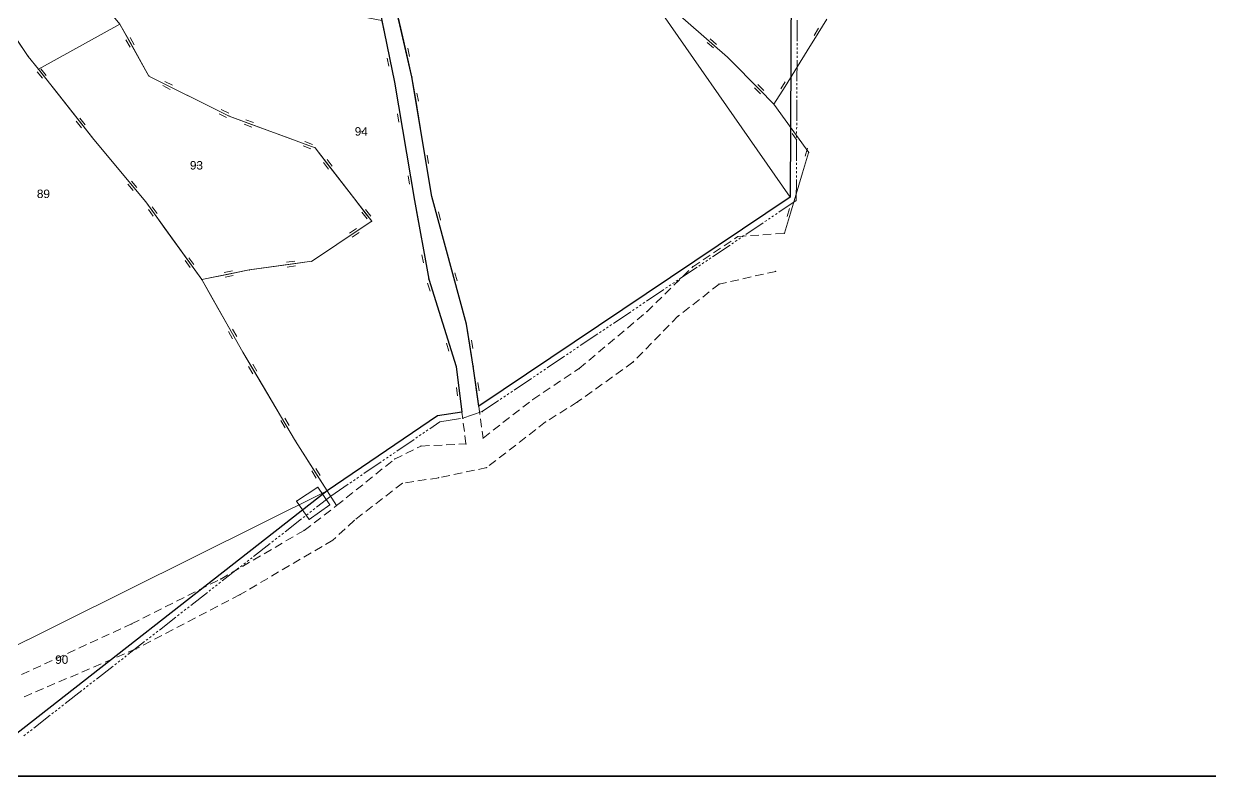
# Model space of a CAD drawing. Header units: millimetres. Extents: x 614452 to 616952, y 4151662 to 4153442.
# Drawn here: x 615602.4 to 615885.1, y 4151662.5 to 4151841.9 of the extents above; entities that cross this region are included whole.
import ezdxf
from ezdxf.xclip import XClip

# ---------------------------------------------------------------- set-up
doc = ezdxf.new("R2010")
doc.units = ezdxf.units.MM
doc.header["$XCLIPFRAME"] = 2
for name, color, linetype, lineweight in [('01_UYGALAN_TARAMA', 26, 'Continuous', 20), ('02_ADA_ALN_YENI', 7, 'Continuous', 30), ('03_PARSEL_ALN_ESKI', 18, 'Continuous', 0), ('03_PARSEL_ALN_YENI', 171, 'Continuous', 0), ('03_PARSEL_NO_ESKI', 5, 'Continuous', 0), ('03_PARSEL_SNR_YENI', 5, 'Continuous', 0), ('04_YAPI_SNR_TSCLSZ', 77, 'Continuous', 0), ('06_DETAY_SNR_KROKI', 4, 'Continuous', 0), ('06_DETAY_SNR_PAFTA', 26, 'Continuous', 0), ('07_SNRTIP_GECERLI', 30, 'Continuous', 0), ('07_SNRTIP_SABIT', 18, 'Continuous', 0), ('NOKTA_DETAY_YENI', 171, 'Continuous', 0), ('NOKTA_PARSEL_ESKI', 6, 'Continuous', 0), ('NOKTA_PARSEL_YENI', 30, 'Continuous', 0), ('NOKTA_YAPI_TSCLSIZ', 77, 'Continuous', 0)]:
    doc.layers.add(name, color=color, linetype=linetype, lineweight=lineweight)
doc.layers.add('ANTET', color=7, linetype='Continuous')
doc.styles.get("Standard").update_dxf_attribs({"font": 'Arial'})

# ---------------------------------------------------------------- blocks, each defined once
blk = doc.blocks.new('fggg')
at = {"layer": '01_UYGALAN_TARAMA', "color": 252}
for p, q in [((615786.65, 4151837.74, 0.95), (615786.67, 4151842.74, 0.95)), ((615786.64, 4151836.74, 0.95), (615786.64, 4151837.24, 0.95)), ((615786.62, 4151833.74, 0.95), (615786.63, 4151834.24, 0.95)), ((615786.63, 4151835.74, 0.95), (615786.64, 4151836.24, 0.95)), ((615786.63, 4151834.74, 0.95), (615786.63, 4151835.24, 0.95)), ((615786.59, 4151828.24, 0.95), (615786.62, 4151833.24, 0.95)), ((615786.58, 4151826.24, 0.95), (615786.59, 4151826.74, 0.95)), ((615786.58, 4151825.24, 0.95), (615786.58, 4151825.74, 0.95)), ((615786.59, 4151827.24, 0.95), (615786.59, 4151827.74, 0.95)), ((615786.54, 4151818.74, 0.95), (615786.57, 4151823.74, 0.95)), ((615786.57, 4151824.24, 0.95), (615786.58, 4151824.74, 0.95)), ((615786.53, 4151816.74, 0.95), (615786.54, 4151817.24, 0.95)), ((615786.54, 4151817.74, 0.95), (615786.54, 4151818.24, 0.95)), ((615786.49, 4151809.24, 0.95), (615786.52, 4151814.24, 0.95)), ((615786.52, 4151814.74, 0.95), (615786.52, 4151815.24, 0.95)), ((615786.53, 4151815.74, 0.95), (615786.53, 4151816.24, 0.95)), ((615786.49, 4151808.24, 0.95), (615786.49, 4151808.74, 0.95)), ((615786.47, 4151805.24, 0.95), (615786.47, 4151805.74, 0.95)), ((615786.48, 4151807.24, 0.95), (615786.48, 4151807.74, 0.95)), ((615786.48, 4151806.24, 0.95), (615786.48, 4151806.74, 0.95)), ((615786.44, 4151799.74, 0.95), (615786.47, 4151804.74, 0.95)), ((615786.44, 4151799.74, 0.95), (615782.29, 4151796.95, 0.95)), ((615778.56, 4151794.44, 0.95), (615774.41, 4151791.65, 0.95)), ((615779.39, 4151795, 0.95), (615778.97, 4151794.72, 0.95)), ((615780.22, 4151795.56, 0.95), (615779.8, 4151795.28, 0.95)), ((615781.05, 4151796.12, 0.95), (615780.63, 4151795.84, 0.95)), ((615781.88, 4151796.68, 0.95), (615781.46, 4151796.4, 0.95)), ((615773.99, 4151791.38, 0.95), (615773.58, 4151791.1, 0.95)), ((615770.67, 4151789.14, 0.95), (615766.52, 4151786.36, 0.95)), ((615771.5, 4151789.7, 0.95), (615771.09, 4151789.42, 0.95)), ((615772.33, 4151790.26, 0.95), (615771.92, 4151789.98, 0.95)), ((615773.16, 4151790.82, 0.95), (615772.75, 4151790.54, 0.95)), ((615766.11, 4151786.08, 0.95), (615765.69, 4151785.8, 0.95)), ((615762.79, 4151783.85, 0.95), (615758.64, 4151781.06, 0.95)), ((615763.62, 4151784.4, 0.95), (615763.2, 4151784.12, 0.95)), ((615764.45, 4151784.96, 0.95), (615764.03, 4151784.68, 0.95)), ((615765.28, 4151785.52, 0.95), (615764.86, 4151785.24, 0.95)), ((615757.39, 4151780.22, 0.95), (615756.98, 4151779.94, 0.95)), ((615758.22, 4151780.78, 0.95), (615757.81, 4151780.5, 0.95)), ((615754.9, 4151778.55, 0.95), (615750.75, 4151775.76, 0.95)), ((615755.73, 4151779.1, 0.95), (615755.32, 4151778.82, 0.95)), ((615756.56, 4151779.66, 0.95), (615756.15, 4151779.38, 0.95)), ((615749.51, 4151774.92, 0.95), (615749.09, 4151774.64, 0.95)), ((615750.34, 4151775.48, 0.95), (615749.92, 4151775.2, 0.95)), ((615747.02, 4151773.25, 0.95), (615742.87, 4151770.46, 0.95)), ((615747.85, 4151773.8, 0.95), (615747.43, 4151773.53, 0.95)), ((615748.68, 4151774.36, 0.95), (615748.26, 4151774.08, 0.95)), ((615740.79, 4151769.06, 0.95), (615740.38, 4151768.78, 0.95)), ((615741.62, 4151769.62, 0.95), (615741.21, 4151769.34, 0.95)), ((615742.45, 4151770.18, 0.95), (615742.04, 4151769.9, 0.95)), ((615739.13, 4151767.95, 0.95), (615734.98, 4151765.16, 0.95)), ((615739.96, 4151768.5, 0.95), (615739.55, 4151768.23, 0.95)), ((615732.08, 4151763.21, 0.95), (615731.66, 4151762.93, 0.95)), ((615732.91, 4151763.76, 0.95), (615732.49, 4151763.48, 0.95)), ((615733.74, 4151764.32, 0.95), (615733.32, 4151764.04, 0.95)), ((615734.57, 4151764.88, 0.95), (615734.15, 4151764.6, 0.95)), ((615731.25, 4151762.65, 0.95), (615727.1, 4151759.86, 0.95)), ((615724.2, 4151757.91, 0.95), (615723.78, 4151757.63, 0.95)), ((615725.03, 4151758.46, 0.95), (615724.61, 4151758.18, 0.95)), ((615725.85, 4151759.02, 0.95), (615725.44, 4151758.74, 0.95)), ((615726.68, 4151759.58, 0.95), (615726.27, 4151759.3, 0.95)), ((615723.37, 4151757.35, 0.95), (615719.22, 4151754.56, 0.95)), ((615715.48, 4151752.05, 0.95), (615711.62, 4151749.45, 0.95)), ((615716.31, 4151752.61, 0.95), (615715.9, 4151752.33, 0.95)), ((615717.14, 4151753.16, 0.95), (615716.73, 4151752.89, 0.95)), ((615717.97, 4151753.72, 0.95), (615717.56, 4151753.44, 0.95)), ((615718.8, 4151754.28, 0.95), (615718.39, 4151754, 0.95)), ((615707, 4151747.83, 0.95), (615711.62, 4151749.45, 0.95)), ((615699.1, 4151745.35, 0.95), (615701.51, 4151747, 0.95)), ((615701.51, 4151747, 0.95), (615706.46, 4151747.75, 0.95)), ((615706.95, 4151747.82, 0.95), (615707, 4151747.83, 0.95)), ((615695.79, 4151743.1, 0.95), (615696.21, 4151743.38, 0.95)), ((615696.62, 4151743.66, 0.95), (615697.03, 4151743.95, 0.95)), ((615697.44, 4151744.23, 0.95), (615697.86, 4151744.51, 0.95)), ((615698.27, 4151744.79, 0.95), (615698.68, 4151745.07, 0.95)), ((615691.25, 4151740, 0.95), (615695.38, 4151742.82, 0.95)), ((615687.94, 4151737.75, 0.95), (615688.36, 4151738.03, 0.95)), ((615688.77, 4151738.31, 0.95), (615689.18, 4151738.59, 0.95)), ((615689.6, 4151738.87, 0.95), (615690.01, 4151739.16, 0.95)), ((615690.42, 4151739.44, 0.95), (615690.84, 4151739.72, 0.95)), ((615683.4, 4151734.65, 0.95), (615687.53, 4151737.47, 0.95)), ((615675.55, 4151729.3, 0.95), (615679.68, 4151732.11, 0.95)), ((615680.09, 4151732.4, 0.95), (615680.51, 4151732.68, 0.95)), ((615680.92, 4151732.96, 0.95), (615681.33, 4151733.24, 0.95)), ((615681.75, 4151733.52, 0.95), (615682.16, 4151733.8, 0.95)), ((615682.57, 4151734.09, 0.95), (615682.99, 4151734.37, 0.95)), ((615672.12, 4151726.62, 0.95), (615675.55, 4151729.3, 0.95)), ((615664.64, 4151720.77, 0.95), (615668.58, 4151723.85, 0.95)), ((615668.97, 4151724.16, 0.95), (615669.36, 4151724.46, 0.95)), ((615669.76, 4151724.77, 0.95), (615670.15, 4151725.08, 0.95)), ((615670.55, 4151725.39, 0.95), (615670.94, 4151725.69, 0.95)), ((615671.33, 4151726, 0.95), (615671.73, 4151726.31, 0.95)), ((615657.15, 4151714.92, 0.95), (615661.09, 4151718, 0.95)), ((615661.48, 4151718.31, 0.95), (615661.88, 4151718.61, 0.95)), ((615662.27, 4151718.92, 0.95), (615662.67, 4151719.23, 0.95)), ((615663.06, 4151719.54, 0.95), (615663.45, 4151719.85, 0.95)), ((615663.85, 4151720.15, 0.95), (615664.24, 4151720.46, 0.95)), ((615654, 4151712.46, 0.95), (615654.39, 4151712.77, 0.95)), ((615654.79, 4151713.07, 0.95), (615655.18, 4151713.38, 0.95)), ((615655.57, 4151713.69, 0.95), (615655.97, 4151714, 0.95)), ((615656.36, 4151714.31, 0.95), (615656.76, 4151714.61, 0.95)), ((615649.66, 4151709.07, 0.95), (615653.6, 4151712.15, 0.95)), ((615646.51, 4151706.61, 0.95), (615646.9, 4151706.92, 0.95)), ((615647.3, 4151707.23, 0.95), (615647.69, 4151707.53, 0.95)), ((615648.09, 4151707.84, 0.95), (615648.48, 4151708.15, 0.95)), ((615648.87, 4151708.46, 0.95), (615649.27, 4151708.76, 0.95)), ((615642.18, 4151703.22, 0.95), (615646.12, 4151706.3, 0.95)), ((615639.02, 4151700.76, 0.95), (615639.42, 4151701.07, 0.95)), ((615639.81, 4151701.38, 0.95), (615640.21, 4151701.68, 0.95)), ((615640.6, 4151701.99, 0.95), (615640.99, 4151702.3, 0.95)), ((615641.39, 4151702.61, 0.95), (615641.78, 4151702.92, 0.95)), ((615634.69, 4151697.37, 0.95), (615638.63, 4151700.45, 0.95)), ((615632.33, 4151695.53, 0.95), (615632.72, 4151695.84, 0.95)), ((615633.11, 4151696.14, 0.95), (615633.51, 4151696.45, 0.95)), ((615633.9, 4151696.76, 0.95), (615634.3, 4151697.07, 0.95)), ((615627.2, 4151691.53, 0.95), (615631.14, 4151694.6, 0.95)), ((615631.54, 4151694.91, 0.95), (615631.93, 4151695.22, 0.95)), ((615624.84, 4151689.68, 0.95), (615625.23, 4151689.99, 0.95)), ((615625.63, 4151690.29, 0.95), (615626.02, 4151690.6, 0.95)), ((615626.42, 4151690.91, 0.95), (615626.81, 4151691.22, 0.95)), ((615619.72, 4151685.68, 0.95), (615623.66, 4151688.76, 0.95)), ((615624.05, 4151689.06, 0.95), (615624.45, 4151689.37, 0.95)), ((615617.35, 4151683.83, 0.95), (615617.75, 4151684.14, 0.95)), ((615618.14, 4151684.45, 0.95), (615618.54, 4151684.75, 0.95)), ((615618.93, 4151685.06, 0.95), (615619.32, 4151685.37, 0.95)), ((615612.23, 4151679.83, 0.95), (615616.17, 4151682.91, 0.95)), ((615616.57, 4151683.22, 0.95), (615616.96, 4151683.52, 0.95)), ((615609.87, 4151677.98, 0.95), (615610.26, 4151678.29, 0.95)), ((615610.66, 4151678.6, 0.95), (615611.05, 4151678.91, 0.95)), ((615611.44, 4151679.21, 0.95), (615611.84, 4151679.52, 0.95)), ((615604.75, 4151673.98, 0.95), (615608.69, 4151677.06, 0.95)), ((615609.08, 4151677.37, 0.95), (615609.47, 4151677.67, 0.95)), ((615603.17, 4151672.75, 0.95), (615603.56, 4151673.06, 0.95)), ((615603.96, 4151673.36, 0.95), (615604.35, 4151673.67, 0.95)), ((615602.38, 4151672.13, 0.95), (615602.78, 4151672.44, 0.95))]:
    blk.add_line(p, q, dxfattribs=at)
for p in [(615711.62, 4151749.45, 672.35), (615711.62, 4151749.45, 672.35), (615707, 4151747.83, 222.19)]:
    blk.add_point(p, dxfattribs=at)
at = {"layer": '02_ADA_ALN_YENI', "color": 252}
for points in [[(615917.36, 4151860.66, 0), (615853.07, 4151843.68, 0), (615789.58, 4151931.41, 0), (615785.58, 4151918.89, 0), (615784.95, 4151800.55, 0), (615710.78, 4151750.7, 0), (615709.48, 4151760.25, 0), (615707.85, 4151770.31, 0), (615699.58, 4151800.73, 0), (615694.86, 4151829.23, 0), (615689.04, 4151854.44, 0), (615677.42, 4151873.53, 0), (615657.24, 4151890.23, 0), (615637.36, 4151901.9, 0), (615611.1, 4151916.97, 0), (615580.8, 4151949.89, 0)], [(615595.98, 4151917.09, 0), (615612.47, 4151911.24, 0), (615623.9, 4151900.72, 0), (615634.28, 4151899.79, 0), (615651.92, 4151888.11, 0), (615670.23, 4151870.16, 0), (615678.48, 4151862.19, 0), (615686.44, 4151848.75, 0), (615687.69, 4151842.7, 0), (615690.73, 4151827.93, 0), (615695.48, 4151799.79, 0), (615698.87, 4151781.02, 0), (615705.42, 4151760.16, 0), (615706.78, 4151749.31, 0), (615700.95, 4151748.43, 0), (615674.67, 4151730.51, 0), (615589.68, 4151664.12, 0)]]:
    blk.add_polyline3d(points, dxfattribs=at)
at = {"layer": '03_PARSEL_ALN_ESKI', "color": 252}
for p in [(615682.99, 4151816.23), (615643.71, 4151808.15), (615607.25, 4151801.35), (615611.62, 4151690.31)]:
    blk.add_point(p, dxfattribs=at)
at = {"layer": '03_PARSEL_ALN_YENI', "color": 252}
for points in [[(615746.76, 4151855.45, 0), (615784.95, 4151800.55, 0), (615710.78, 4151750.7, 0), (615709.48, 4151760.25, 0), (615707.85, 4151770.31, 0), (615699.58, 4151800.73, 0), (615694.86, 4151829.23, 0), (615694.86, 4151829.23, 0), (615689.04, 4151854.44, 0)], [(615593.64, 4151848.75, 0), (615603.44, 4151834.1, 0), (615605.85, 4151831.04, 0), (615619.03, 4151814.32, 0), (615631.46, 4151799.42, 0), (615644.78, 4151780.9, 0), (615654.6, 4151763.59, 0), (615667.14, 4151742.41, 0), (615674.67, 4151730.51, 0), (615579.45, 4151683.15, 0)]]:
    blk.add_polyline3d(points, dxfattribs=at)
for points in [[(615802.16, 4151951.68, 0), (615789.58, 4151931.41, 0), (615785.58, 4151918.89, 0), (615784.95, 4151800.55, 0), (615746.76, 4151855.45, 0), (615759.99, 4151979.36, 0), (615762.29, 4151978.65, 0), (615796.62, 4151972.31, 0), (615810.36, 4151968.42, 0), (615812, 4151964.87, 0), (615802.16, 4151951.68, 0)], [(615586.88, 4151859.25, 0), (615577.76, 4151869.49, 0), (615563.6, 4151885.32, 0), (615595.98, 4151917.09, 0), (615612.47, 4151911.24, 0), (615623.9, 4151900.72, 0), (615634.28, 4151899.79, 0), (615651.92, 4151888.11, 0), (615670.23, 4151870.16, 0), (615678.48, 4151862.19, 0), (615612.82, 4151856.98, 0), (615625.25, 4151841.82, 0), (615605.85, 4151831.04, 0), (615603.44, 4151834.1, 0), (615593.64, 4151848.75, 0), (615586.88, 4151859.25, 0)], [(615612.82, 4151856.98, 0), (615687.69, 4151842.7, 0), (615690.73, 4151827.93, 0), (615695.48, 4151799.79, 0), (615698.87, 4151781.02, 0), (615705.42, 4151760.16, 0), (615706.78, 4151749.31, 0), (615700.95, 4151748.43, 0), (615674.67, 4151730.51, 0), (615667.14, 4151742.41, 0), (615654.6, 4151763.59, 0), (615644.78, 4151780.9, 0), (615656.1, 4151783.21, 0), (615671.01, 4151785.29, 0), (615685.29, 4151794.82, 0), (615671.77, 4151812.33, 0), (615651.3, 4151819.87, 0), (615632.18, 4151829.43, 0), (615625.25, 4151841.82, 0), (615612.82, 4151856.98, 0)], [(615605.85, 4151831.04, 0), (615625.25, 4151841.82, 0), (615632.18, 4151829.43, 0), (615651.3, 4151819.87, 0), (615671.77, 4151812.33, 0), (615685.29, 4151794.82, 0), (615671.01, 4151785.29, 0), (615656.1, 4151783.21, 0), (615644.78, 4151780.9, 0), (615631.46, 4151799.42, 0), (615619.03, 4151814.32, 0), (615605.85, 4151831.04, 0)], [(615579.45, 4151683.15, 0), (615674.67, 4151730.51, 0), (615589.68, 4151664.12, 0), (615579.45, 4151683.15, 0)]]:
    blk.add_polyline3d(points, close=True, dxfattribs=at)
at = {"layer": '03_PARSEL_SNR_YENI', "color": 252}
for p, q in [((615690.17, 4151849.57, 0.95), (615692.42, 4151839.82, 0.95)), ((615622.33, 4151845.38, 0.95), (615625.25, 4151841.82, 0.95)), ((615689.72, 4151832.83, 0.95), (615687.7, 4151842.62, 0.95)), ((615625.25, 4151841.82, 0.95), (615627.69, 4151837.46, 0.95)), ((615692.42, 4151839.82, 0.95), (615693.54, 4151834.95, 0.95)), ((615603.44, 4151834.1, 0.95), (615600.66, 4151838.25, 0.95)), ((615626.71, 4151838.05, 0.95), (615627.69, 4151836.31, 0.95)), ((615627.69, 4151838.6, 0.95), (615628.67, 4151836.86, 0.95)), ((615627.69, 4151837.46, 0.95), (615632.18, 4151829.43, 0.95)), ((615605.85, 4151831.04, 0.95), (615603.44, 4151834.1, 0.95)), ((615693.54, 4151834.95, 0.95), (615694.86, 4151829.23, 0.95)), ((615693.87, 4151836.05, 0.95), (615694.32, 4151834.1, 0.95)), ((615606.65, 4151830.03, 0.95), (615605.85, 4151831.04, 0.95)), ((615607.71, 4151829.59, 0.95), (615606.47, 4151831.16, 0.95)), ((615689.37, 4151831.74, 0.95), (615688.97, 4151833.69, 0.95)), ((615690.73, 4151827.93, 0.95), (615689.72, 4151832.83, 0.95)), ((615606.83, 4151828.89, 0.95), (615605.59, 4151830.46, 0.95)), ((615609.75, 4151826.1, 0.95), (615606.65, 4151830.03, 0.95)), ((615632.18, 4151829.43, 0.95), (615636.65, 4151827.19, 0.95)), ((615636.01, 4151828.14, 0.95), (615637.79, 4151827.25, 0.95)), ((615694.86, 4151829.23, 0.95), (615695.68, 4151824.3, 0.95)), ((615615.94, 4151818.25, 0.95), (615609.75, 4151826.1, 0.95)), ((615635.5, 4151827.14, 0.95), (615637.29, 4151826.24, 0.95)), ((615636.65, 4151827.19, 0.95), (615645.59, 4151822.72, 0.95)), ((615692.15, 4151819.51, 0.95), (615690.73, 4151827.93, 0.95)), ((615696.07, 4151825.38, 0.95), (615696.4, 4151823.4, 0.95)), ((615645.59, 4151822.72, 0.95), (615650.07, 4151820.49, 0.95)), ((615695.68, 4151824.3, 0.95), (615697.31, 4151814.43, 0.95)), ((615648.92, 4151820.43, 0.95), (615650.71, 4151819.54, 0.95)), ((615649.42, 4151821.44, 0.95), (615651.21, 4151820.55, 0.95)), ((615650.07, 4151820.49, 0.95), (615651.3, 4151819.87, 0.95)), ((615651.3, 4151819.87, 0.95), (615655.99, 4151818.14, 0.95)), ((615691.76, 4151818.43, 0.95), (615691.43, 4151820.4, 0.95)), ((615616.12, 4151817.11, 0.95), (615614.88, 4151818.69, 0.95)), ((615617, 4151817.81, 0.95), (615615.76, 4151819.38, 0.95)), ((615619.03, 4151814.32, 0.95), (615615.94, 4151818.25, 0.95)), ((615654.86, 4151817.96, 0.95), (615656.74, 4151817.27, 0.95)), ((615655.25, 4151819.02, 0.95), (615657.12, 4151818.33, 0.95)), ((615655.99, 4151818.14, 0.95), (615665.37, 4151814.69, 0.95)), ((615692.98, 4151814.58, 0.95), (615692.15, 4151819.51, 0.95)), ((615621.85, 4151810.94, 0.95), (615619.03, 4151814.32, 0.95)), ((615665.37, 4151814.69, 0.95), (615670.07, 4151812.96, 0.95)), ((615694.65, 4151804.72, 0.95), (615692.98, 4151814.58, 0.95)), ((615697.31, 4151814.43, 0.95), (615698.13, 4151809.5, 0.95)), ((615668.93, 4151812.78, 0.95), (615670.81, 4151812.08, 0.95)), ((615669.32, 4151813.83, 0.95), (615671.2, 4151813.14, 0.95)), ((615670.07, 4151812.96, 0.95), (615671.77, 4151812.33, 0.95)), ((615671.77, 4151812.33, 0.95), (615674.83, 4151808.37, 0.95)), ((615628.26, 4151803.26, 0.95), (615621.85, 4151810.94, 0.95)), ((615673.77, 4151808.82, 0.95), (615674.99, 4151807.24, 0.95)), ((615674.66, 4151809.51, 0.95), (615675.88, 4151807.92, 0.95)), ((615674.83, 4151808.37, 0.95), (615680.94, 4151800.45, 0.95)), ((615698.13, 4151809.5, 0.95), (615699.58, 4151800.73, 0.95)), ((615698.52, 4151810.58, 0.95), (615698.85, 4151808.61, 0.95)), ((615694.26, 4151803.64, 0.95), (615693.93, 4151805.61, 0.95)), ((615628.47, 4151802.13, 0.95), (615627.19, 4151803.67, 0.95)), ((615629.33, 4151802.86, 0.95), (615628.05, 4151804.39, 0.95)), ((615631.46, 4151799.42, 0.95), (615628.26, 4151803.26, 0.95)), ((615695.48, 4151799.79, 0.95), (615694.65, 4151804.72, 0.95)), ((615680.94, 4151800.45, 0.95), (615683.99, 4151796.5, 0.95)), ((615699.58, 4151800.73, 0.95), (615700.89, 4151795.91, 0.95)), ((615633.11, 4151797.14, 0.95), (615631.46, 4151799.42, 0.95)), ((615633.23, 4151796, 0.95), (615632.07, 4151797.62, 0.95)), ((615634.15, 4151796.65, 0.95), (615632.98, 4151798.28, 0.95)), ((615636.02, 4151793.08, 0.95), (615633.11, 4151797.14, 0.95)), ((615683.83, 4151797.63, 0.95), (615685.05, 4151796.05, 0.95)), ((615696.21, 4151795.78, 0.95), (615695.48, 4151799.79, 0.95)), ((615701.17, 4151797.02, 0.95), (615701.7, 4151795.09, 0.95)), ((615685.29, 4151794.82, 0.95), (615681.13, 4151792.04, 0.95)), ((615682.93, 4151796.94, 0.95), (615684.16, 4151795.36, 0.95)), ((615683.99, 4151796.5, 0.95), (615685.29, 4151794.82, 0.95)), ((615697.98, 4151785.94, 0.95), (615696.21, 4151795.78, 0.95)), ((615700.89, 4151795.91, 0.95), (615703.52, 4151786.26, 0.95)), ((615641.86, 4151784.96, 0.95), (615636.02, 4151793.08, 0.95)), ((615681.13, 4151792.04, 0.95), (615672.81, 4151786.49, 0.95)), ((615681.65, 4151793.06, 0.95), (615679.98, 4151791.95, 0.95)), ((615682.27, 4151792.13, 0.95), (615680.61, 4151791.02, 0.95)), ((615642.9, 4151784.47, 0.95), (615641.74, 4151786.1, 0.95)), ((615672.81, 4151786.49, 0.95), (615671.01, 4151785.29, 0.95)), ((615697.61, 4151784.86, 0.95), (615697.25, 4151786.83, 0.95)), ((615698.87, 4151781.02, 0.95), (615697.98, 4151785.94, 0.95)), ((615703.52, 4151786.26, 0.95), (615704.83, 4151781.43, 0.95)), ((615641.99, 4151783.82, 0.95), (615640.82, 4151785.44, 0.95)), ((615644.78, 4151780.9, 0.95), (615641.86, 4151784.96, 0.95)), ((615652.07, 4151782.96, 0.95), (615650.11, 4151782.56, 0.95)), ((615656.1, 4151783.21, 0.95), (615651.21, 4151782.21, 0.95)), ((615656.15, 4151783.21, 0.95), (615656.1, 4151783.21, 0.95)), ((615666.05, 4151784.6, 0.95), (615656.15, 4151783.21, 0.95)), ((615666.97, 4151785.29, 0.95), (615664.99, 4151785.02, 0.95)), ((615667.12, 4151784.18, 0.95), (615665.14, 4151783.9, 0.95)), ((615671.01, 4151785.29, 0.95), (615666.05, 4151784.6, 0.95)), ((615651.21, 4151782.21, 0.95), (615644.78, 4151780.9, 0.95)), ((615647.2, 4151776.64, 0.95), (615644.78, 4151780.9, 0.95)), ((615652.3, 4151781.86, 0.95), (615650.34, 4151781.46, 0.95)), ((615699.43, 4151779.24, 0.95), (615698.87, 4151781.02, 0.95)), ((615704.83, 4151781.43, 0.95), (615707.45, 4151771.78, 0.95)), ((615705.11, 4151782.54, 0.95), (615705.63, 4151780.61, 0.95)), ((615699.2, 4151778.12, 0.95), (615698.6, 4151780.03, 0.95)), ((615700.93, 4151774.47, 0.95), (615699.43, 4151779.24, 0.95)), ((615652.13, 4151767.94, 0.95), (615647.2, 4151776.64, 0.95)), ((615703.92, 4151764.93, 0.95), (615700.93, 4151774.47, 0.95)), ((615707.45, 4151771.78, 0.95), (615707.85, 4151770.31, 0.95)), ((615653.11, 4151767.35, 0.95), (615652.13, 4151769.09, 0.95)), ((615707.85, 4151770.31, 0.95), (615708.65, 4151765.37, 0.95)), ((615652.14, 4151766.79, 0.95), (615651.15, 4151768.53, 0.95)), ((615654.6, 4151763.59, 0.95), (615652.13, 4151767.94, 0.95)), ((615709.04, 4151766.45, 0.95), (615709.36, 4151764.48, 0.95)), ((615656.95, 4151759.62, 0.95), (615654.6, 4151763.59, 0.95)), ((615703.69, 4151763.81, 0.95), (615703.09, 4151765.71, 0.95)), ((615705.42, 4151760.16, 0.95), (615703.92, 4151764.93, 0.95)), ((615708.65, 4151765.37, 0.95), (615709.48, 4151760.25, 0.95)), ((615657.94, 4151759.04, 0.95), (615656.93, 4151760.76, 0.95)), ((615709.48, 4151760.25, 0.95), (615710.16, 4151755.3, 0.95)), ((615656.98, 4151758.47, 0.95), (615655.96, 4151760.19, 0.95)), ((615659.5, 4151755.31, 0.95), (615656.95, 4151759.62, 0.95)), ((615706.16, 4151754.27, 0.95), (615705.42, 4151760.16, 0.95)), ((615664.59, 4151746.71, 0.95), (615659.5, 4151755.31, 0.95)), ((615705.72, 4151753.21, 0.95), (615705.47, 4151755.2, 0.95)), ((615710.16, 4151755.3, 0.95), (615710.78, 4151750.7, 0.95)), ((615710.58, 4151756.37, 0.95), (615710.85, 4151754.39, 0.95)), ((615706.78, 4151749.31, 0.95), (615706.16, 4151754.27, 0.95)), ((615664.62, 4151745.56, 0.95), (615663.6, 4151747.28, 0.95)), ((615665.58, 4151746.13, 0.95), (615664.57, 4151747.86, 0.95)), ((615667.14, 4151742.41, 0.95), (615664.59, 4151746.71, 0.95)), ((615671.99, 4151734.73, 0.95), (615667.14, 4151742.41, 0.95)), ((615672.05, 4151733.59, 0.95), (615670.98, 4151735.28, 0.95)), ((615673, 4151734.19, 0.95), (615671.93, 4151735.88, 0.95)), ((615674.67, 4151730.51, 0.95), (615671.99, 4151734.73, 0.95))]:
    blk.add_line(p, q, dxfattribs=at)
for p in [(615625.25, 4151841.82, 653.61), (615625.25, 4151841.82, 653.61), (615603.44, 4151834.1, 654.12), (615603.44, 4151834.1, 654.12), (615605.85, 4151831.04, 654.12), (615605.85, 4151831.04, 657.84), (615632.18, 4151829.43, 655.55), (615632.18, 4151829.43, 655.55), (615694.86, 4151829.23, 656.2), (615694.86, 4151829.23, 656.2), (615690.73, 4151827.93, 655.7), (615690.73, 4151827.93, 655.7), (615651.3, 4151819.87, 656.49), (615651.3, 4151819.87, 656.49), (615619.03, 4151814.32, 657.84), (615619.03, 4151814.32, 657.84), (615671.77, 4151812.33, 656.72), (615671.77, 4151812.33, 656.72), (615699.58, 4151800.73, 659.7), (615699.58, 4151800.73, 659.7), (615631.46, 4151799.42, 661.01), (615631.46, 4151799.42, 661.01), (615695.48, 4151799.79, 659.76), (615695.48, 4151799.79, 659.76), (615685.29, 4151794.82, 664.4), (615685.29, 4151794.82, 664.4), (615656.1, 4151783.21, 664.85), (615656.1, 4151783.21, 664.85), (615671.01, 4151785.29, 666.17), (615671.01, 4151785.29, 666.17), (615644.78, 4151780.9, 663.51), (615644.78, 4151780.9, 663.51), (615644.78, 4151780.9, 663.51), (615698.87, 4151781.02, 664.2), (615698.87, 4151781.02, 664.2), (615707.85, 4151770.31, 665.83), (615707.85, 4151770.31, 665.83), (615654.6, 4151763.59, 666.87), (615654.6, 4151763.59, 666.87), (615709.48, 4151760.25, 668.5), (615709.48, 4151760.25, 668.5), (615705.42, 4151760.16, 669.3), (615705.42, 4151760.16, 669.3), (615706.78, 4151749.31, 675.41), (615710.78, 4151750.7, 675.4), (615667.14, 4151742.41, 671.52), (615667.14, 4151742.41, 671.52), (615674.67, 4151730.51, 674.75)]:
    blk.add_point(p, dxfattribs=at)
at = {"layer": '04_YAPI_SNR_TSCLSZ', "color": 252}
for p, q in [((615672.44, 4151731.41, 674.7), (615667.36, 4151728.11, 674.64)), ((615675.29, 4151727.22, 674), (615672.44, 4151731.41, 674.7)), ((615667.36, 4151728.11, 674.64), (615670.35, 4151723.75, 674.61)), ((615670.35, 4151723.75, 674.61), (615675.29, 4151727.22, 674))]:
    blk.add_line(p, q, dxfattribs=at)
at = {"layer": '06_DETAY_SNR_KROKI', "color": 252}
for p, q in [((615766.32, 4151837.2, 0.95), (615758.78, 4151843.77, 0.95)), ((615791.7, 4151839.66, 0.95), (615793.75, 4151842.96, 0.95)), ((615789.05, 4151835.42, 0.95), (615791.7, 4151839.66, 0.95)), ((615790.69, 4151839.11, 0.95), (615791.75, 4151840.81, 0.95)), ((615766.71, 4151836.12, 0.95), (615765.2, 4151837.43, 0.95)), ((615767.45, 4151836.97, 0.95), (615765.94, 4151838.28, 0.95)), ((615770.09, 4151833.92, 0.95), (615766.32, 4151837.2, 0.95)), ((615770.6, 4151833.4, 0.95), (615770.09, 4151833.92, 0.95)), ((615783.76, 4151826.94, 0.95), (615789.05, 4151835.42, 0.95)), ((615777.61, 4151826.26, 0.95), (615770.6, 4151833.4, 0.95)), ((615777.91, 4151825.16, 0.95), (615776.5, 4151826.58, 0.95)), ((615778.71, 4151825.94, 0.95), (615777.31, 4151827.37, 0.95)), ((615781.11, 4151822.7, 0.95), (615777.61, 4151826.26, 0.95)), ((615781.11, 4151822.7, 0.95), (615783.76, 4151826.94, 0.95)), ((615782.75, 4151826.39, 0.95), (615783.81, 4151828.08, 0.95)), ((615786.47, 4151815.27, 0.95), (615781.11, 4151822.7, 0.95)), ((615786.6, 4151814.13, 0.95), (615785.43, 4151815.75, 0.95)), ((615789.4, 4151811.21, 0.95), (615786.47, 4151815.27, 0.95)), ((615788.54, 4151810.32, 0.95), (615789.12, 4151812.24, 0.95)), ((615789.37, 4151811.12, 0.95), (615789.4, 4151811.21, 0.95)), ((615787.93, 4151806.33, 0.95), (615789.37, 4151811.12, 0.95)), ((615785.07, 4151796.75, 0.95), (615787.93, 4151806.33, 0.95)), ((615784.24, 4151795.95, 0.95), (615784.82, 4151797.87, 0.95)), ((615783.63, 4151791.96, 0.95), (615785.07, 4151796.75, 0.95)), ((615676.88, 4151727.01, 0.95), (615674.67, 4151730.51, 0.95))]:
    blk.add_line(p, q, dxfattribs=at)
for p in [(615770.09, 4151833.92, 672.26), (615770.09, 4151833.92, 672.26), (615781.11, 4151822.7, 672.86), (615781.11, 4151822.7, 672.86), (615781.11, 4151822.7, 672.86), (615789.4, 4151811.21, 674.1), (615789.4, 4151811.21, 674.1), (615783.63, 4151791.96, 676.33), (615674.67, 4151730.51, 671.52), (615676.88, 4151727.01, 674.75)]:
    blk.add_point(p, dxfattribs=at)
at = {"layer": '06_DETAY_SNR_PAFTA', "color": 252}
for p, q in [((615775.5, 4151791.38, 0.95), (615777.5, 4151791.52, 0.95)), ((615778.5, 4151791.59, 0.95), (615780.49, 4151791.74, 0.95)), ((615781.49, 4151791.81, 0.95), (615783.48, 4151791.95, 0.95)), ((615769.25, 4151788.98, 0.95), (615770.91, 4151790.1, 0.95)), ((615771.74, 4151790.65, 0.95), (615772.51, 4151791.17, 0.95)), ((615772.51, 4151791.17, 0.95), (615774.51, 4151791.31, 0.95)), ((615764.27, 4151785.64, 0.95), (615765.93, 4151786.75, 0.95)), ((615766.76, 4151787.31, 0.95), (615768.42, 4151788.43, 0.95)), ((615759.4, 4151781.65, 0.95), (615760.83, 4151783.05, 0.95)), ((615761.55, 4151783.74, 0.95), (615761.77, 4151783.97, 0.95)), ((615761.77, 4151783.97, 0.95), (615763.43, 4151785.08, 0.95)), ((615757.26, 4151779.55, 0.95), (615758.69, 4151780.95, 0.95)), ((615769.83, 4151780.23, 0.95), (615768.07, 4151779.83, 0.95)), ((615772.75, 4151780.88, 0.95), (615770.8, 4151780.45, 0.95)), ((615775.68, 4151781.54, 0.95), (615773.73, 4151781.1, 0.95)), ((615778.61, 4151782.19, 0.95), (615776.66, 4151781.76, 0.95)), ((615781.54, 4151782.85, 0.95), (615779.59, 4151782.41, 0.95)), ((615755.11, 4151777.45, 0.95), (615756.54, 4151778.85, 0.95)), ((615765.71, 4151777.99, 0.95), (615764.14, 4151776.75, 0.95)), ((615768.07, 4151779.83, 0.95), (615766.5, 4151778.6, 0.95)), ((615750.82, 4151773.25, 0.95), (615752.25, 4151774.65, 0.95)), ((615752.97, 4151775.35, 0.95), (615754.4, 4151776.75, 0.95)), ((615763.35, 4151776.14, 0.95), (615761.77, 4151774.9, 0.95)), ((615748.5, 4151771.3, 0.95), (615750.03, 4151772.58, 0.95)), ((615750.79, 4151773.23, 0.95), (615750.82, 4151773.25, 0.95)), ((615758.26, 4151772.15, 0.95), (615756.86, 4151770.72, 0.95)), ((615758.62, 4151772.44, 0.95), (615758.26, 4151772.15, 0.95)), ((615760.99, 4151774.29, 0.95), (615759.41, 4151773.05, 0.95)), ((615746.2, 4151769.36, 0.95), (615747.73, 4151770.65, 0.95)), ((615756.16, 4151770.01, 0.95), (615754.76, 4151768.58, 0.95)), ((615741.61, 4151765.5, 0.95), (615743.14, 4151766.79, 0.95)), ((615743.91, 4151767.43, 0.95), (615745.44, 4151768.72, 0.95)), ((615754.06, 4151767.87, 0.95), (615752.66, 4151766.44, 0.95)), ((615739.32, 4151763.57, 0.95), (615740.85, 4151764.86, 0.95)), ((615749.86, 4151763.58, 0.95), (615748.46, 4151762.15, 0.95)), ((615751.96, 4151765.72, 0.95), (615750.56, 4151764.3, 0.95)), ((615734.73, 4151759.7, 0.95), (615736.26, 4151760.99, 0.95)), ((615737.02, 4151761.64, 0.95), (615738.55, 4151762.92, 0.95)), ((615747.53, 4151761.2, 0.95), (615745.9, 4151760.04, 0.95)), ((615747.76, 4151761.44, 0.95), (615747.53, 4151761.2, 0.95)), ((615731.13, 4151757.29, 0.95), (615732.79, 4151758.41, 0.95)), ((615733.62, 4151758.96, 0.95), (615734.73, 4151759.7, 0.95)), ((615742.65, 4151757.71, 0.95), (615741.03, 4151756.54, 0.95)), ((615745.09, 4151759.45, 0.95), (615743.47, 4151758.29, 0.95)), ((615726.15, 4151753.95, 0.95), (615727.81, 4151755.06, 0.95)), ((615728.64, 4151755.62, 0.95), (615730.3, 4151756.74, 0.95)), ((615740.22, 4151755.96, 0.95), (615738.59, 4151754.79, 0.95)), ((615723.66, 4151752.28, 0.95), (615725.32, 4151753.39, 0.95)), ((615735.34, 4151752.46, 0.95), (615734.32, 4151751.73, 0.95)), ((615737.78, 4151754.21, 0.95), (615736.15, 4151753.04, 0.95)), ((615706.98, 4151747.69, 0.95), (615706.78, 4151749.31, 0.95)), ((615710.78, 4151750.7, 0.95), (615711.05, 4151748.72, 0.95)), ((615718.94, 4151748.63, 0.95), (615720.52, 4151749.86, 0.95)), ((615721.31, 4151750.47, 0.95), (615722.9, 4151751.69, 0.95)), ((615731.77, 4151750.14, 0.95), (615730.08, 4151749.08, 0.95)), ((615734.32, 4151751.73, 0.95), (615732.62, 4151750.67, 0.95)), ((615707.35, 4151744.71, 0.95), (615707.1, 4151746.7, 0.95)), ((615711.19, 4151747.73, 0.95), (615711.46, 4151745.74, 0.95)), ((615714.19, 4151744.97, 0.95), (615715.77, 4151746.19, 0.95)), ((615716.56, 4151746.8, 0.95), (615718.15, 4151748.02, 0.95)), ((615726.72, 4151746.99, 0.95), (615725.14, 4151745.76, 0.95)), ((615729.23, 4151748.55, 0.95), (615727.53, 4151747.49, 0.95)), ((615707.72, 4151741.74, 0.95), (615707.48, 4151743.72, 0.95)), ((615711.59, 4151744.75, 0.95), (615711.82, 4151743.13, 0.95)), ((615711.82, 4151743.13, 0.95), (615713.4, 4151744.36, 0.95)), ((615721.98, 4151743.3, 0.95), (615720.41, 4151742.08, 0.95)), ((615724.35, 4151745.14, 0.95), (615722.77, 4151743.92, 0.95)), ((615696.12, 4151740.77, 0.95), (615697.05, 4151741.23, 0.95)), ((615697.05, 4151741.23, 0.95), (615699.05, 4151741.33, 0.95)), ((615700.05, 4151741.37, 0.95), (615702.05, 4151741.47, 0.95)), ((615703.05, 4151741.52, 0.95), (615705.05, 4151741.61, 0.95)), ((615706.04, 4151741.66, 0.95), (615707.72, 4151741.74, 0.95)), ((615719.62, 4151741.46, 0.95), (615718.04, 4151740.24, 0.95)), ((615690.74, 4151738.1, 0.95), (615692.54, 4151738.99, 0.95)), ((615693.43, 4151739.43, 0.95), (615695.22, 4151740.32, 0.95)), ((615714.88, 4151737.78, 0.95), (615713.3, 4151736.55, 0.95)), ((615717.25, 4151739.62, 0.95), (615715.67, 4151738.39, 0.95)), ((615686.25, 4151734.5, 0.95), (615687.81, 4151735.75, 0.95)), ((615688.59, 4151736.38, 0.95), (615690.16, 4151737.63, 0.95)), ((615706.81, 4151734.83, 0.95), (615704.85, 4151734.41, 0.95)), ((615709.74, 4151735.45, 0.95), (615707.79, 4151735.04, 0.95)), ((615712.68, 4151736.07, 0.95), (615710.72, 4151735.66, 0.95)), ((615681.57, 4151730.75, 0.95), (615683.13, 4151732, 0.95)), ((615683.91, 4151732.63, 0.95), (615685.47, 4151733.88, 0.95)), ((615692.59, 4151732.37, 0.95), (615691.01, 4151731.15, 0.95)), ((615695.3, 4151732.77, 0.95), (615693.32, 4151732.48, 0.95)), ((615698.27, 4151733.21, 0.95), (615696.29, 4151732.92, 0.95)), ((615701.24, 4151733.65, 0.95), (615699.26, 4151733.36, 0.95)), ((615703.87, 4151734.21, 0.95), (615701.92, 4151733.79, 0.95)), ((615679.22, 4151728.88, 0.95), (615680.79, 4151730.13, 0.95)), ((615690.21, 4151730.54, 0.95), (615688.63, 4151729.31, 0.95)), ((615676.3, 4151726.57, 0.95), (615676.88, 4151727.01, 0.95)), ((615676.88, 4151727.01, 0.95), (615678.44, 4151728.26, 0.95)), ((615685.47, 4151726.87, 0.95), (615683.89, 4151725.64, 0.95)), ((615687.84, 4151728.7, 0.95), (615686.26, 4151727.48, 0.95)), ((615671.53, 4151722.93, 0.95), (615673.12, 4151724.14, 0.95)), ((615673.92, 4151724.75, 0.95), (615675.51, 4151725.96, 0.95)), ((615681.12, 4151723.5, 0.95), (615679.65, 4151722.14, 0.95)), ((615683.1, 4151725.03, 0.95), (615681.52, 4151723.8, 0.95)), ((615667.42, 4151720.1, 0.95), (615669.15, 4151721.11, 0.95)), ((615669.15, 4151721.11, 0.95), (615670.74, 4151722.32, 0.95)), ((615678.92, 4151721.46, 0.95), (615677.45, 4151720.11, 0.95)), ((615662.24, 4151717.07, 0.95), (615663.97, 4151718.08, 0.95)), ((615664.83, 4151718.59, 0.95), (615666.56, 4151719.6, 0.95)), ((615676.03, 4151718.79, 0.95), (615674.3, 4151717.78, 0.95)), ((615676.72, 4151719.43, 0.95), (615676.03, 4151718.79, 0.95)), ((615657.06, 4151714.05, 0.95), (615658.78, 4151715.06, 0.95)), ((615659.65, 4151715.56, 0.95), (615661.37, 4151716.57, 0.95)), ((615670.85, 4151715.75, 0.95), (615669.13, 4151714.74, 0.95)), ((615673.44, 4151717.27, 0.95), (615671.71, 4151716.26, 0.95)), ((615654.47, 4151712.54, 0.95), (615656.19, 4151713.54, 0.95)), ((615665.68, 4151712.72, 0.95), (615663.95, 4151711.7, 0.95)), ((615668.27, 4151714.24, 0.95), (615666.54, 4151713.22, 0.95)), ((615649.29, 4151709.51, 0.95), (615651.01, 4151710.52, 0.95)), ((615651.88, 4151711.02, 0.95), (615653.6, 4151712.03, 0.95)), ((615660.51, 4151709.68, 0.95), (615658.78, 4151708.66, 0.95)), ((615663.09, 4151711.2, 0.95), (615661.37, 4151710.18, 0.95)), ((615644.14, 4151706.92, 0.95), (615645.93, 4151707.82, 0.95)), ((615646.82, 4151708.27, 0.95), (615648.61, 4151709.17, 0.95)), ((615655.33, 4151706.64, 0.95), (615653.9, 4151705.8, 0.95)), ((615657.92, 4151708.16, 0.95), (615656.19, 4151707.14, 0.95)), ((615636.1, 4151702.88, 0.95), (615637.88, 4151703.78, 0.95)), ((615638.78, 4151704.23, 0.95), (615640.56, 4151705.13, 0.95)), ((615641.46, 4151705.58, 0.95), (615643.24, 4151706.47, 0.95)), ((615651.24, 4151704.41, 0.95), (615649.47, 4151703.49, 0.95)), ((615653.9, 4151705.8, 0.95), (615652.13, 4151704.87, 0.95)), ((615630.73, 4151700.19, 0.95), (615632.52, 4151701.09, 0.95)), ((615633.42, 4151701.54, 0.95), (615635.2, 4151702.43, 0.95)), ((615645.93, 4151701.63, 0.95), (615644.15, 4151700.71, 0.95)), ((615648.59, 4151703.02, 0.95), (615646.81, 4151702.1, 0.95)), ((615626.38, 4151698.07, 0.95), (615628.05, 4151698.84, 0.95)), ((615628.05, 4151698.84, 0.95), (615629.84, 4151699.74, 0.95)), ((615640.61, 4151698.86, 0.95), (615638.84, 4151697.93, 0.95)), ((615643.27, 4151700.25, 0.95), (615641.49, 4151699.32, 0.95)), ((615620.94, 4151695.56, 0.95), (615622.75, 4151696.4, 0.95)), ((615623.66, 4151696.81, 0.95), (615625.48, 4151697.65, 0.95)), ((615635.29, 4151696.08, 0.95), (615633.52, 4151695.15, 0.95)), ((615637.95, 4151697.47, 0.95), (615636.18, 4151696.54, 0.95)), ((615612.77, 4151691.79, 0.95), (615614.58, 4151692.62, 0.95)), ((615615.49, 4151693.04, 0.95), (615617.31, 4151693.88, 0.95)), ((615618.21, 4151694.3, 0.95), (615620.03, 4151695.14, 0.95)), ((615629.1, 4151692.85, 0.95), (615627.26, 4151692.06, 0.95)), ((615629.97, 4151693.3, 0.95), (615629.1, 4151692.85, 0.95)), ((615632.63, 4151694.69, 0.95), (615630.86, 4151693.76, 0.95)), ((615607.32, 4151689.27, 0.95), (615609.13, 4151690.11, 0.95)), ((615610.04, 4151690.53, 0.95), (615611.86, 4151691.37, 0.95)), ((615623.59, 4151690.49, 0.95), (615621.75, 4151689.7, 0.95)), ((615626.34, 4151691.67, 0.95), (615624.51, 4151690.88, 0.95)), ((615601.87, 4151686.76, 0.95), (615603.69, 4151687.59, 0.95)), ((615604.59, 4151688.01, 0.95), (615606.41, 4151688.85, 0.95)), ((615615.31, 4151686.95, 0.95), (615613.47, 4151686.16, 0.95)), ((615618.07, 4151688.13, 0.95), (615616.23, 4151687.34, 0.95)), ((615620.83, 4151689.31, 0.95), (615618.99, 4151688.52, 0.95)), ((615609.79, 4151684.59, 0.95), (615607.96, 4151683.8, 0.95)), ((615612.55, 4151685.77, 0.95), (615610.71, 4151684.98, 0.95)), ((615604.28, 4151682.23, 0.95), (615602.44, 4151681.45, 0.95)), ((615607.04, 4151683.41, 0.95), (615605.2, 4151682.63, 0.95))]:
    blk.add_line(p, q, dxfattribs=at)
for p in [(615783.63, 4151791.96, 676.33), (615772.51, 4151791.17, 677.37), (615772.51, 4151791.17, 677.37), (615761.77, 4151783.97, 676.95), (615761.77, 4151783.97, 676.95), (615781.54, 4151782.85, 676.03), (615768.07, 4151779.83, 676.04), (615768.07, 4151779.83, 676.04), (615750.82, 4151773.25, 677.19), (615750.82, 4151773.25, 677.19), (615758.26, 4151772.15, 676.16), (615758.26, 4151772.15, 676.16), (615747.53, 4151761.2, 676.58), (615747.53, 4151761.2, 676.58), (615734.73, 4151759.7, 677.27), (615734.73, 4151759.7, 677.27), (615723.66, 4151752.28, 675.66), (615723.66, 4151752.28, 675.66), (615706.78, 4151749.31, 669.3), (615710.78, 4151750.7, 668.5), (615734.32, 4151751.73, 676.34), (615734.32, 4151751.73, 676.34), (615726.72, 4151746.99, 675.77), (615726.72, 4151746.99, 675.77), (615697.05, 4151741.23, 675.94), (615697.05, 4151741.23, 675.94), (615707.72, 4151741.74, 675.41), (615707.72, 4151741.74, 675.41), (615711.82, 4151743.13, 675.4), (615711.82, 4151743.13, 675.4), (615690.74, 4151738.1, 675.71), (615690.74, 4151738.1, 675.71), (615712.68, 4151736.07, 675.49), (615712.68, 4151736.07, 675.49), (615692.59, 4151732.37, 675.41), (615692.59, 4151732.37, 675.41), (615701.24, 4151733.65, 675.33), (615701.24, 4151733.65, 675.33), (615676.88, 4151727.01, 674.75), (615676.88, 4151727.01, 674.75), (615681.12, 4151723.5, 674.95), (615681.12, 4151723.5, 674.95), (615669.15, 4151721.11, 674.98), (615669.15, 4151721.11, 674.98), (615676.03, 4151718.79, 675.75), (615676.03, 4151718.79, 675.75), (615649.29, 4151709.51, 674.97), (615649.29, 4151709.51, 674.97), (615653.9, 4151705.8, 674.83), (615653.9, 4151705.8, 674.83), (615628.05, 4151698.84, 674.49), (615628.05, 4151698.84, 674.49), (615629.1, 4151692.85, 674.74), (615629.1, 4151692.85, 674.74)]:
    blk.add_point(p, dxfattribs=at)
at = {"layer": '07_SNRTIP_GECERLI', "color": 252}
for points in [[(615784.95, 4151800.55, 0), (615785.58, 4151918.89, 0), (615789.58, 4151931.41, 0), (615802.16, 4151951.68, 637.55)], [(615746.76, 4151855.45, 660.45), (615784.95, 4151800.55, 0)], [(615605.85, 4151831.04, 0), (615625.25, 4151841.82, 653.61)], [(615784.95, 4151800.55, 0), (615710.78, 4151750.7, 672.35)], [(615674.67, 4151730.51, 0), (615700.95, 4151748.43, 0), (615706.78, 4151749.31, 0)], [(615579.45, 4151683.15, 0), (615674.67, 4151730.51, 0)], [(615589.68, 4151664.12, 0), (615674.67, 4151730.51, 0)]]:
    blk.add_polyline3d(points, dxfattribs=at)
at = {"layer": '07_SNRTIP_SABIT', "color": 252}
for points in [[(615523.16, 4151931.69, 630.66), (615534.48, 4151917.52, 634.4), (615554.12, 4151894.9, 640.8), (615558, 4151891.73, 641.33), (615563.6, 4151885.32, 0), (615577.76, 4151869.49, 646.66), (615586.88, 4151859.25, 649.17), (615593.64, 4151848.75, 652.2), (615603.44, 4151834.1, 654.12), (615605.85, 4151831.04, 654.12)], [(615710.78, 4151750.7, 0), (615709.48, 4151760.25, 668.5), (615707.85, 4151770.31, 665.83), (615699.58, 4151800.73, 659.7), (615694.86, 4151829.23, 656.2), (615689.04, 4151854.44, 651.92), (615677.42, 4151873.53, 649.45), (615657.24, 4151890.23, 643.77), (615637.36, 4151901.9, 641.57)], [(615612.82, 4151856.98, 651.53), (615625.25, 4151841.82, 653.61), (615632.18, 4151829.43, 655.55), (615651.3, 4151819.87, 656.49), (615671.77, 4151812.33, 656.72), (615685.29, 4151794.82, 664.4)], [(615706.78, 4151749.31, 0), (615705.42, 4151760.16, 669.3), (615698.87, 4151781.02, 664.2), (615695.48, 4151799.79, 659.76), (615690.73, 4151827.93, 655.7), (615687.69, 4151842.7, 655.7)], [(615605.85, 4151831.04, 0), (615619.03, 4151814.32, 657.84), (615631.46, 4151799.42, 661.01), (615644.78, 4151780.9, 663.51)], [(615685.29, 4151794.82, 664.4), (615671.01, 4151785.29, 666.17), (615656.1, 4151783.21, 664.85), (615644.78, 4151780.9, 663.51)], [(615644.78, 4151780.9, 663.51), (615654.6, 4151763.59, 666.87), (615667.14, 4151742.41, 671.52), (615674.67, 4151730.51, 671.52)]]:
    blk.add_polyline3d(points, dxfattribs=at)
at = {"layer": 'NOKTA_DETAY_YENI', "color": 252}
for p in [(615770.09, 4151833.92, 672.26), (615781.11, 4151822.7, 672.86), (615789.4, 4151811.21, 674.1), (615783.63, 4151791.96, 676.33), (615772.51, 4151791.17, 677.37), (615761.77, 4151783.97, 676.95), (615781.54, 4151782.85, 676.03), (615768.07, 4151779.83, 676.04), (615750.82, 4151773.25, 677.19), (615758.26, 4151772.15, 676.16), (615747.53, 4151761.2, 676.58), (615734.73, 4151759.7, 677.27), (615723.66, 4151752.28, 675.66), (615734.32, 4151751.73, 676.34), (615726.72, 4151746.99, 675.77), (615697.05, 4151741.23, 675.94), (615707.72, 4151741.74, 675.41), (615711.82, 4151743.13, 675.4), (615690.74, 4151738.1, 675.71), (615712.68, 4151736.07, 675.49), (615692.59, 4151732.37, 675.41), (615701.24, 4151733.65, 675.33), (615676.88, 4151727.01, 674.75), (615681.12, 4151723.5, 674.95), (615669.15, 4151721.11, 674.98), (615676.03, 4151718.79, 675.75), (615649.29, 4151709.51, 674.97), (615653.9, 4151705.8, 674.83), (615628.05, 4151698.84, 674.49), (615629.1, 4151692.85, 674.74)]:
    blk.add_point(p, dxfattribs=at)
at = {"layer": 'NOKTA_PARSEL_ESKI', "color": 252}
for p in [(615784.95, 4151800.55), (615700.95, 4151748.43)]:
    blk.add_point(p, dxfattribs=at)
at = {"layer": 'NOKTA_PARSEL_YENI', "color": 252}
for p in [(615625.25, 4151841.82, 653.61), (615603.44, 4151834.1, 654.12), (615605.85, 4151831.04), (615632.18, 4151829.43, 655.55), (615694.86, 4151829.23, 656.2), (615690.73, 4151827.93, 655.7), (615651.3, 4151819.87, 656.49), (615619.03, 4151814.32, 657.84), (615671.77, 4151812.33, 656.72), (615699.58, 4151800.73, 659.7), (615631.46, 4151799.42, 661.01), (615695.48, 4151799.79, 659.76), (615685.29, 4151794.82, 664.4), (615656.1, 4151783.21, 664.85), (615671.01, 4151785.29, 666.17), (615644.78, 4151780.9, 663.51), (615698.87, 4151781.02, 664.2), (615707.85, 4151770.31, 665.83), (615654.6, 4151763.59, 666.87), (615709.48, 4151760.25, 668.5), (615705.42, 4151760.16, 669.3), (615706.78, 4151749.31), (615710.78, 4151750.7), (615667.14, 4151742.41, 671.52), (615674.67, 4151730.51)]:
    blk.add_point(p, dxfattribs=at)
at = {"layer": 'NOKTA_YAPI_TSCLSIZ', "color": 252}
for p in [(615672.44, 4151731.41, 674.7), (615667.36, 4151728.11, 674.64), (615675.29, 4151727.22, 674), (615670.35, 4151723.75, 674.61)]:
    blk.add_point(p, dxfattribs=at)
at = {"layer": '03_PARSEL_NO_ESKI', "color": 252}
for s, p in [('94', (615681.24, 4151815.23)), ('93', (615641.96, 4151807.15)), ('89', (615605.5, 4151800.35)), ('90', (615609.87, 4151689.31))]:
    blk.add_text(s, height=2, dxfattribs=at).set_placement(p)

msp = doc.modelspace()

# ---------------------------------------------------------------- linework, layer by layer
at = {"layer": 'ANTET', "flags": 128}
msp.add_lwpolyline([(614452.5, 4151777.5), (614452.5, 4152542.5), (616764.34, 4152542.5), (616764.34, 4151662.5), (614452.5, 4151662.5)], close=True, dxfattribs=at)

# ---------------------------------------------------------------- block references
ref = msp.add_blockref('fggg', (0, 0))
XClip(ref).set_block_clipping_path([(615240.7433106549, 4153442.5), (615240.7433106545, 4152542.5), (614452.5, 4152542.5), (614452.5, 4151662.5), (616764.340303037, 4151662.5), (616764.340303037, 4152542.5), (616327.5, 4152542.5), (616327.5, 4153442.5)])

doc.saveas('drawing.dxf')
